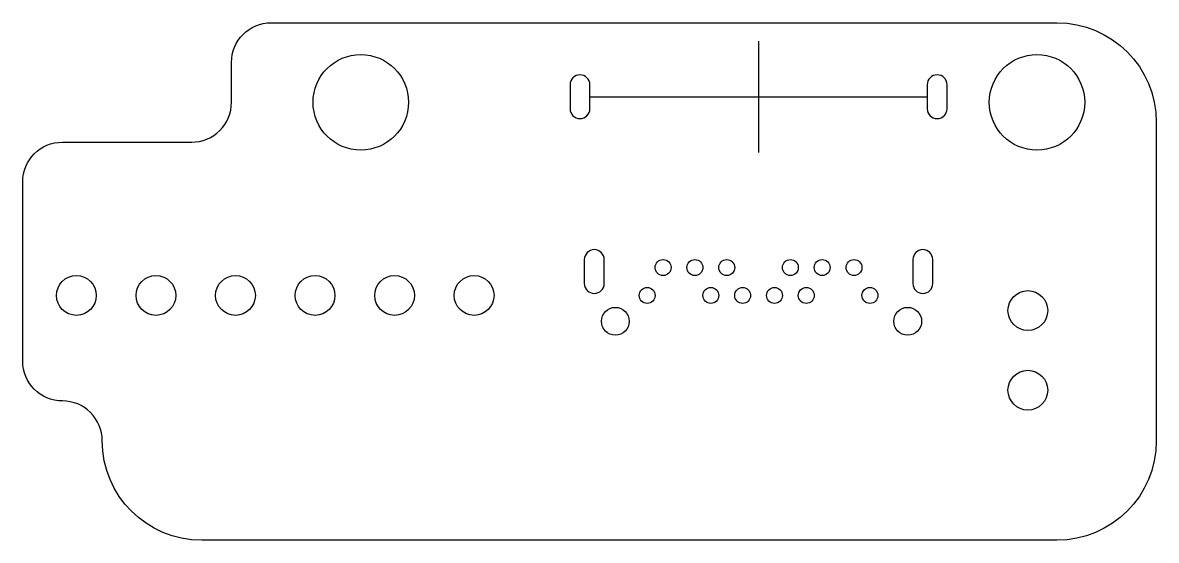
# Model space of a CAD drawing. Header units: millimetres. Extents: x -14.2 to 14.3, y -6.5 to 6.5.
import ezdxf

# ---------------------------------------------------------------- set-up
doc = ezdxf.new("R2010")
doc.units = ezdxf.units.MM
doc.layers.get('0').update_dxf_attribs({"linetype": 'CONTINUOUS'})

msp = doc.modelspace()

# ---------------------------------------------------------------- linework, layer by layer
for p, q in [((4.25, 6.04), (4.25, 3.24)), ((0.01, 4.64), (8.49, 4.64))]:
    msp.add_line(p, q)
for points in [[(-10, 3.5, 0.414219), (-9, 4.5), (-9, 5.5, -0.414202), (-8, 6.5), (11.75, 6.5, -0.414209), (14.25, 4), (14.25, -4, -0.414209), (11.75, -6.5), (-9.75, -6.5, -0.414209), (-12.25, -4, 0.414219), (-13.25, -3, -0.414202), (-14.25, -2), (-14.25, 2.5, -0.414202), (-13.25, 3.5)], [(-0.49, 4.34, 1), (0.01, 4.34), (0.01, 4.94, 1), (-0.49, 4.94)], [(8.49, 4.34, 1), (8.99, 4.34), (8.99, 4.94, 1), (8.49, 4.94)], [(-0.13, -0.05, 1), (0.37, -0.05), (0.37, 0.55, 1), (-0.13, 0.55)], [(8.13, -0.05, 1), (8.63, -0.05), (8.63, 0.55, 1), (8.13, 0.55)]]:
    msp.add_lwpolyline(points, format="xyb", close=True)
for centre, radius in [((-5.75, 4.5), 1.2), ((11.25, 4.5), 1.2), ((1.85, 0.35), 0.2), ((2.65, 0.35), 0.2), ((3.45, 0.35), 0.2), ((5.05, 0.35), 0.2), ((5.85, 0.35), 0.2), ((6.65, 0.35), 0.2), ((-12.9, -0.35), 0.5), ((-10.9, -0.35), 0.5), ((-8.9, -0.35), 0.5), ((-6.9, -0.35), 0.5), ((-4.9, -0.35), 0.5), ((-2.9, -0.35), 0.5), ((1.45, -0.35), 0.2), ((3.05, -0.35), 0.2), ((3.85, -0.35), 0.2), ((4.65, -0.35), 0.2), ((5.45, -0.35), 0.2), ((7.05, -0.35), 0.2), ((11.02, -0.73), 0.5), ((0.65, -1), 0.35), ((8, -1), 0.35), ((11.02, -2.73), 0.5)]:
    msp.add_circle(centre, radius)

doc.saveas('drawing.dxf')
